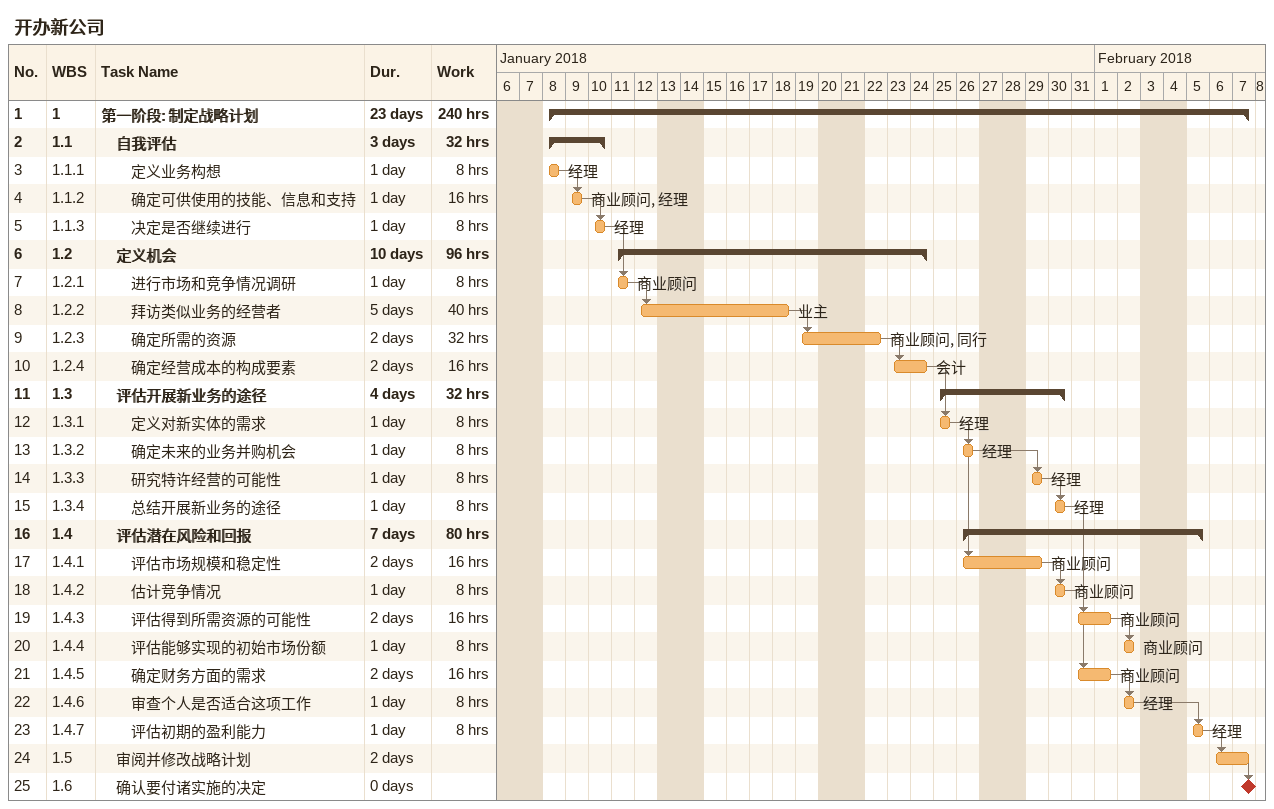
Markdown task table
开办新公司

| ID | WBS | Task | Duration | Start | Finish | Predecessors | Resources | Work (h) |
|---|---|---|---|---|---|---|---|---|
| 1 | 1 | **第一阶段: 制定战略计划** | 23d | 2018-01-08 | 2018-02-07 |  |  | 240 |
| 2 | 1.1 | **自我评估** | 3d | 2018-01-08 | 2018-01-10 |  |  | 32 |
| 3 | 1.1.1 | 定义业务构想 | 1d | 2018-01-08 | 2018-01-08 |  | 经理 | 8 |
| 4 | 1.1.2 | 确定可供使用的技能、信息和支持 | 1d | 2018-01-09 | 2018-01-09 | 3 | 商业顾问, 经理 | 16 |
| 5 | 1.1.3 | 决定是否继续进行 | 1d | 2018-01-10 | 2018-01-10 | 4 | 经理 | 8 |
| 6 | 1.2 | **定义机会** | 10d | 2018-01-11 | 2018-01-24 |  |  | 96 |
| 7 | 1.2.1 | 进行市场和竞争情况调研 | 1d | 2018-01-11 | 2018-01-11 | 5 | 商业顾问 | 8 |
| 8 | 1.2.2 | 拜访类似业务的经营者 | 5d | 2018-01-12 | 2018-01-18 | 7 | 业主 | 40 |
| 9 | 1.2.3 | 确定所需的资源 | 2d | 2018-01-19 | 2018-01-22 | 8 | 商业顾问, 同行 | 32 |
| 10 | 1.2.4 | 确定经营成本的构成要素 | 2d | 2018-01-23 | 2018-01-24 | 9 | 会计 | 16 |
| 11 | 1.3 | **评估开展新业务的途径** | 4d | 2018-01-25 | 2018-01-30 |  |  | 32 |
| 12 | 1.3.1 | 定义对新实体的需求 | 1d | 2018-01-25 | 2018-01-25 | 10 | 经理 | 8 |
| 13 | 1.3.2 | 确定未来的业务并购机会 | 1d | 2018-01-26 | 2018-01-26 | 12 | 经理 | 8 |
| 14 | 1.3.3 | 研究特许经营的可能性 | 1d | 2018-01-29 | 2018-01-29 | 13 | 经理 | 8 |
| 15 | 1.3.4 | 总结开展新业务的途径 | 1d | 2018-01-30 | 2018-01-30 | 14 | 经理 | 8 |
| 16 | 1.4 | **评估潜在风险和回报** | 7d | 2018-01-26 | 2018-02-05 |  |  | 80 |
| 17 | 1.4.1 | 评估市场规模和稳定性 | 2d | 2018-01-26 | 2018-01-29 | 12 | 商业顾问 | 16 |
| 18 | 1.4.2 | 估计竞争情况 | 1d | 2018-01-30 | 2018-01-30 | 17 | 商业顾问 | 8 |
| 19 | 1.4.3 | 评估得到所需资源的可能性 | 2d | 2018-01-31 | 2018-02-01 | 18 | 商业顾问 | 16 |
| 20 | 1.4.4 | 评估能够实现的初始市场份额 | 1d | 2018-02-02 | 2018-02-02 | 19 | 商业顾问 | 8 |
| 21 | 1.4.5 | 确定财务方面的需求 | 2d | 2018-01-31 | 2018-02-01 | 15 | 商业顾问 | 16 |
| 22 | 1.4.6 | 审查个人是否适合这项工作 | 1d | 2018-02-02 | 2018-02-02 | 21 | 经理 | 8 |
| 23 | 1.4.7 | 评估初期的盈利能力 | 1d | 2018-02-05 | 2018-02-05 | 22 | 经理 | 8 |
| 24 | 1.5 | 审阅并修改战略计划 | 2d | 2018-02-06 | 2018-02-07 | 23 |  |  |
| 25 | 1.6 | 确认要付诸实施的决定 | 0d | 2018-02-07 | 2018-02-07 | 24 |  |  |
